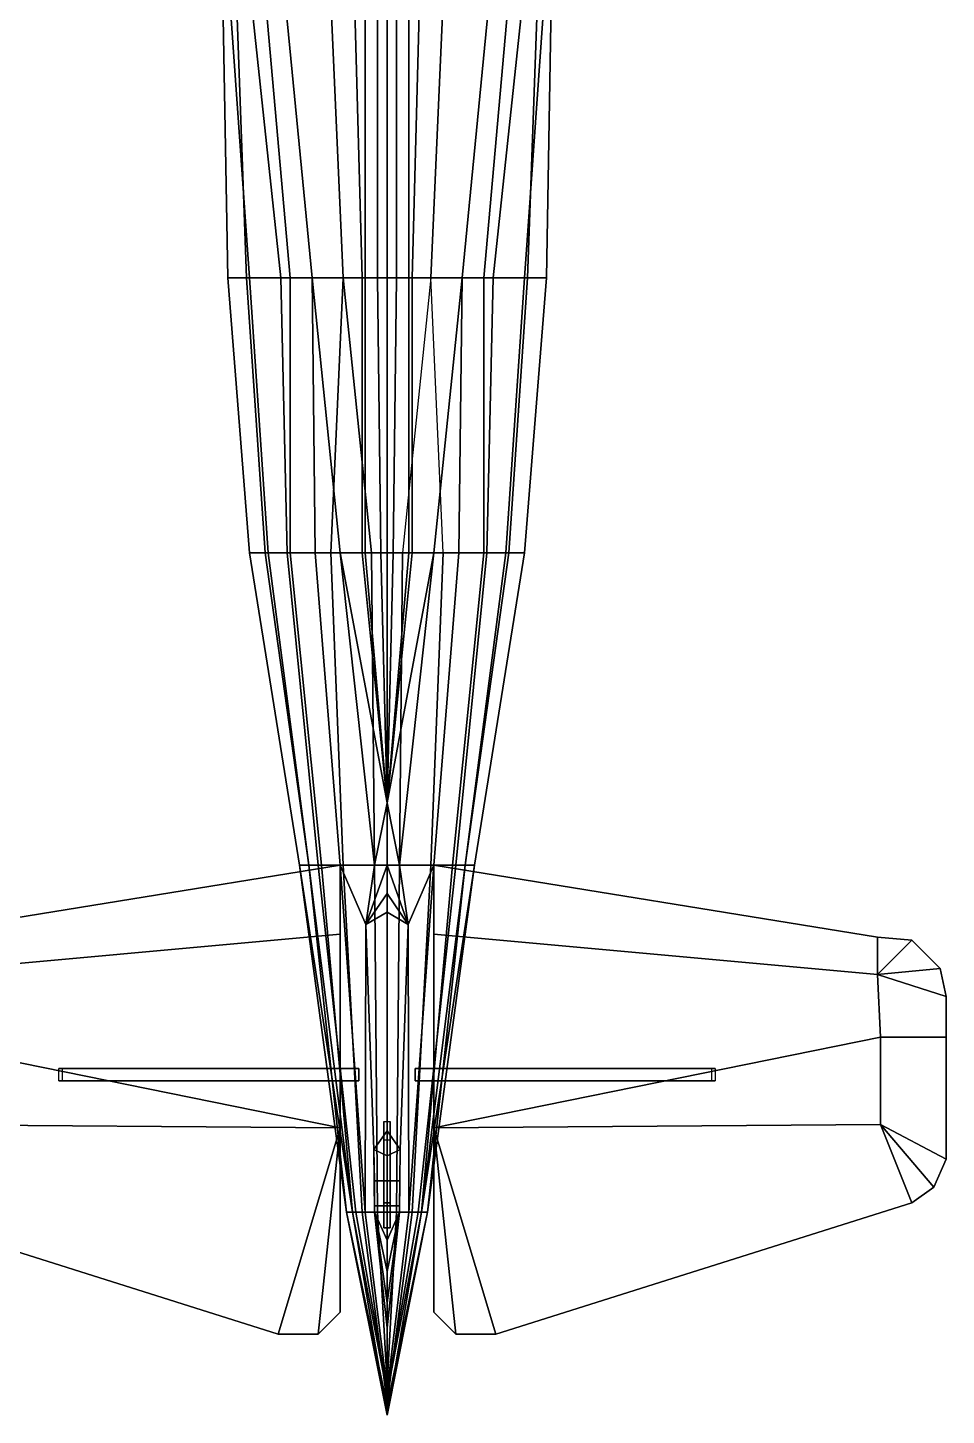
# Model space of a CAD drawing. Header units: millimetres. Extents: x -5.3 to 5.3, y -4.5 to 11.
# Drawn here: x -1.15 to 1.79, y -4.55 to -0.11 of the extents above; entities that cross this region are included whole.
import ezdxf

# ---------------------------------------------------------------- set-up
doc = ezdxf.new("R2010")
doc.units = ezdxf.units.MM
doc.layers.add('addons', color=3, linetype='Continuous')
doc.layers.add('h2', color=6, linetype='Continuous')

msp = doc.modelspace()

# ---------------------------------------------------------------- linework, layer by layer
for points in [[(0.14, -0.91, -0.78), (0, -0.91, -0.8), (0, 0.22, -0.84), (0.19, 0.22, -0.81)], [(0, -0.91, 0.7), (0.03, -0.91, 0.7), (0.03, 0.22, 0.9), (0, 0.22, 0.9)], [(0.03, -0.91, 0.7), (0.07, -0.91, 0.68), (0.07, 0.22, 0.88), (0.03, 0.22, 0.9)], [(0.07, -0.91, 0.68), (0.08, -0.91, 0.66), (0.11, 0.22, 0.85), (0.07, 0.22, 0.88)], [(0.08, -0.91, 0.66), (0.24, -0.91, 0.38), (0.35, 0.22, 0.43), (0.11, 0.22, 0.85)], [(0.31, -0.91, -0.69), (0.14, -0.91, -0.78), (0.19, 0.22, -0.81), (0.41, 0.22, -0.62)], [(0.24, -0.91, 0.38), (0.34, -0.91, 0.33), (0.46, 0.22, 0.29), (0.35, 0.22, 0.43)], [(0.45, -0.91, -0.49), (0.31, -0.91, -0.69), (0.41, 0.22, -0.62), (0.49, 0.22, -0.42)], [(0.34, -0.91, 0.33), (0.44, -0.91, 0.18), (0.52, 0.22, 0.03), (0.46, 0.22, 0.29)], [(0.44, -0.91, 0.18), (0.51, -0.91, -0.06), (0.53, 0.22, -0.05), (0.52, 0.22, 0.03)], [(0.51, -0.91, -0.3), (0.45, -0.91, -0.49), (0.49, 0.22, -0.42), (0.53, 0.22, -0.19)], [(0.51, -0.91, -0.06), (0.51, -0.91, -0.3), (0.53, 0.22, -0.19), (0.53, 0.22, -0.05)], [(0.05, -1.79, -0.73), (0, -1.79, -0.73), (0, -0.91, -0.8), (0.14, -0.91, -0.78)], [(0, -1.79, 0.53), (0.02, -1.79, 0.53), (0.03, -0.91, 0.7), (0, -0.91, 0.7)], [(0.02, -1.79, 0.53), (0.07, -1.79, 0.51), (0.07, -0.91, 0.68), (0.03, -0.91, 0.7)], [(0.07, -1.79, 0.51), (0.08, -1.79, 0.49), (0.08, -0.91, 0.66), (0.07, -0.91, 0.68)], [(0.08, -1.79, 0.49), (0.15, -1.79, 0.37), (0.24, -0.91, 0.38), (0.08, -0.91, 0.66)], [(0.31, -1.79, -0.56), (0.18, -1.79, -0.68), (0.14, -0.91, -0.78), (0.31, -0.91, -0.69)], [(0.15, -1.79, 0.37), (0.23, -1.79, 0.33), (0.24, -0.91, 0.38)], [(0.23, -1.79, 0.33), (0.32, -1.79, 0.24), (0.34, -0.91, 0.33), (0.24, -0.91, 0.38)], [(0.39, -1.79, -0.42), (0.31, -1.79, -0.56), (0.31, -0.91, -0.69), (0.45, -0.91, -0.49)], [(0.32, -1.79, 0.24), (0.38, -1.79, 0.13), (0.44, -0.91, 0.18), (0.34, -0.91, 0.33)], [(0.38, -1.79, 0.13), (0.44, -1.79, -0.06), (0.51, -0.91, -0.06), (0.44, -0.91, 0.18)], [(0.44, -1.79, -0.23), (0.39, -1.79, -0.42), (0.45, -0.91, -0.49), (0.51, -0.91, -0.3)], [(0.44, -1.79, -0.06), (0.44, -1.79, -0.23), (0.51, -0.91, -0.3), (0.51, -0.91, -0.06)], [(0.04, -2.79, -0.62), (0, -2.79, -0.62), (0, -1.79, -0.73), (0.05, -1.79, -0.73)], [(0, -2.59, 0.36), (0, -2.59, 0.36), (0.02, -1.79, 0.53), (0, -1.79, 0.53)], [(0, -2.59, 0.36), (0, -2.59, 0.36), (0.07, -1.79, 0.51), (0.02, -1.79, 0.53)], [(0, -2.59, 0.36), (0, -2.59, 0.36), (0.15, -1.79, 0.37), (0.08, -1.79, 0.49)], [(0, -2.59, 0.36), (0, -2.59, 0.36), (0.08, -1.79, 0.49), (0.07, -1.79, 0.51)], [(0, -2.59, 0.36), (0.04, -2.79, 0.34), (0.15, -1.79, 0.37), (0, -2.59, 0.36)], [(0.14, -2.79, -0.58), (0.04, -2.79, -0.62), (0.05, -1.79, -0.73), (0.18, -1.79, -0.68)], [(0.04, -2.79, 0.34), (0.15, -2.79, 0.29), (0.23, -1.79, 0.33), (0.15, -1.79, 0.37)], [(0.21, -2.79, -0.5), (0.14, -2.79, -0.58), (0.18, -1.79, -0.68), (0.31, -1.79, -0.56)], [(0.15, -2.79, 0.29), (0.22, -2.79, 0.21), (0.32, -1.79, 0.24), (0.23, -1.79, 0.33)], [(0.25, -2.79, -0.4), (0.21, -2.79, -0.5), (0.31, -1.79, -0.56), (0.39, -1.79, -0.42)], [(0.22, -2.79, 0.21), (0.25, -2.79, 0.1), (0.38, -1.79, 0.13), (0.32, -1.79, 0.24)], [(0.28, -2.79, -0.23), (0.25, -2.79, -0.4), (0.39, -1.79, -0.42), (0.44, -1.79, -0.23)], [(0.25, -2.79, 0.1), (0.28, -2.79, -0.09), (0.44, -1.79, -0.06), (0.38, -1.79, 0.13)], [(0.28, -2.79, -0.09), (0.28, -2.79, -0.23), (0.44, -1.79, -0.23), (0.44, -1.79, -0.06)], [(0, -2.79, 0.34), (0.04, -2.79, 0.34), (0, -2.59, 0.36), (0, -2.79, 0.34)], [(0.03, -3.9, -0.5), (0, -3.9, -0.51), (0, -2.79, -0.62), (0.04, -2.79, -0.62)], [(0, -2.88, 0.35), (0.0676, -2.98, 0.36), (0, -2.79, 0.34)], [(0, -2.79, 0.34), (0.0676, -2.98, 0.36), (0.04, -2.79, 0.34)], [(0.08, -3.9, -0.46), (0.03, -3.9, -0.5), (0.04, -2.79, -0.62), (0.14, -2.79, -0.58)], [(0.0676, -2.98, 0.36), (0.0676, -2.98, 0.36), (0.15, -2.79, 0.29), (0.04, -2.79, 0.34)], [(0.07, -3.9, 0.26), (0.07, -3.9, 0.24), (0.15, -2.79, 0.29), (0.0676, -2.98, 0.36)], [(0.07, -3.9, 0.24), (0.1, -3.9, 0.19), (0.22, -2.79, 0.21), (0.15, -2.79, 0.29)], [(0.11, -3.9, -0.39), (0.08, -3.9, -0.46), (0.14, -2.79, -0.58), (0.21, -2.79, -0.5)], [(0.1, -3.9, 0.19), (0.11, -3.9, 0.11), (0.25, -2.79, 0.1), (0.22, -2.79, 0.21)], [(0.13, -3.9, -0.25), (0.11, -3.9, -0.39), (0.21, -2.79, -0.5), (0.25, -2.79, -0.4)], [(0.11, -3.9, 0.11), (0.13, -3.9, -0.08), (0.28, -2.79, -0.23), (0.28, -2.79, -0.09)], [(0.11, -3.9, 0.11), (0.11, -3.9, 0.11), (0.28, -2.79, -0.09), (0.25, -2.79, 0.1)], [(0.13, -3.9, -0.08), (0.13, -3.9, -0.25), (0.25, -2.79, -0.4), (0.28, -2.79, -0.23)], [(1.57, -3.14, 0.2051), (1.57, -3.02, 0.1602), (0.15, -2.79, 0.0967), (0.15, -3.01, 0.1643)], [(1.57, -3.02, 0.1602), (1.57, -3.14, 0.1293), (0.15, -3.01, 0.0395), (0.15, -2.79, 0.0967)], [(0.15, -2.79, 0.0967), (0.15, -4.22, 0.0967), (0.15, -3.63, 0.1643), (0.15, -3.01, 0.1643)], [(0.15, -3.01, 0.0395), (0.15, -3.63, 0.0395), (0.15, -4.22, 0.0967), (0.15, -2.79, 0.0967)], [(0, -2.94, 0.39), (0.0676, -2.98, 0.36), (0, -2.88, 0.35)], [(0, -3.64, 1.41), (0.042, -3.7, 1.41), (0.0676, -2.98, 0.36), (0, -2.94, 0.39)], [(0.04, -3.9, 1.49), (0.07, -3.9, 0.26), (0.0676, -2.98, 0.36), (0.042, -3.7, 1.41)], [(0.15, -3.01, 0.1643), (0.15, -3.63, 0.1643), (1.58, -3.34, 0.2054), (1.57, -3.14, 0.2051)], [(1.57, -3.14, 0.1293), (1.58, -3.34, 0.1299), (0.15, -3.63, 0.0395), (0.15, -3.01, 0.0395)], [(1.57, -3.14, 0.2051), (1.68, -3.03, 0.1651), (1.57, -3.02, 0.1602), (1.57, -3.14, 0.2051)], [(1.68, -3.03, 0.1651), (1.57, -3.14, 0.1293), (1.57, -3.14, 0.1293), (1.57, -3.02, 0.1602)], [(1.77, -3.12, 0.1691), (1.57, -3.14, 0.1293), (1.57, -3.14, 0.1293), (1.68, -3.03, 0.1651)], [(1.57, -3.14, 0.2051), (1.77, -3.12, 0.1691), (1.68, -3.03, 0.1651), (1.57, -3.14, 0.2051)], [(1.57, -3.14, 0.2051), (1.79, -3.21, 0.17), (1.77, -3.12, 0.1691), (1.57, -3.14, 0.2051)], [(1.79, -3.21, 0.17), (1.57, -3.14, 0.1293), (1.57, -3.14, 0.1293), (1.77, -3.12, 0.1691)], [(1.79, -3.34, 0.17), (1.58, -3.34, 0.1299), (1.57, -3.14, 0.1293), (1.79, -3.21, 0.17)], [(1.58, -3.34, 0.2054), (1.79, -3.34, 0.17), (1.79, -3.21, 0.17), (1.57, -3.14, 0.2051)], [(1.58, -3.34, 0.1299), (1.58, -3.62, 0.1299), (0.15, -3.63, 0.0395)], [(0.15, -3.63, 0.1643), (0.15, -3.63, 0.1643), (1.58, -3.62, 0.2054), (1.58, -3.34, 0.2054)], [(1.58, -3.62, 0.2054), (1.79, -3.73, 0.17), (1.79, -3.34, 0.17), (1.58, -3.34, 0.2054)], [(1.79, -3.73, 0.17), (1.58, -3.62, 0.1299), (1.58, -3.34, 0.1299), (1.79, -3.34, 0.17)], [(0, -3.72, 1.48), (0.042, -3.7, 1.41), (0.042, -3.7, 1.41), (0, -3.64, 1.41)], [(0.348, -4.29, 0.1056), (0.15, -3.63, 0.0395), (1.58, -3.62, 0.1299), (1.68, -3.87, 0.1651)], [(0.15, -3.63, 0.1643), (0.348, -4.29, 0.1056), (1.68, -3.87, 0.1651), (1.58, -3.62, 0.2054)], [(0.15, -3.63, 0.1643), (0.22, -4.29, 0.0998), (0.348, -4.29, 0.1056), (0.15, -3.63, 0.1643)], [(0.22, -4.29, 0.0998), (0.15, -3.63, 0.0395), (0.15, -3.63, 0.0395), (0.348, -4.29, 0.1056)], [(0.15, -4.22, 0.0967), (0.15, -3.63, 0.0395), (0.15, -3.63, 0.0395), (0.22, -4.29, 0.0998)], [(0.15, -3.63, 0.1643), (0.15, -4.22, 0.0967), (0.22, -4.29, 0.0998), (0.15, -3.63, 0.1643)], [(1.58, -3.62, 0.2054), (1.75, -3.82, 0.1682), (1.79, -3.73, 0.17), (1.58, -3.62, 0.2054)], [(1.75, -3.82, 0.1682), (1.58, -3.62, 0.1299), (1.58, -3.62, 0.1299), (1.79, -3.73, 0.17)], [(1.58, -3.62, 0.2054), (1.68, -3.87, 0.1651), (1.75, -3.82, 0.1682), (1.58, -3.62, 0.2054)], [(1.68, -3.87, 0.1651), (1.58, -3.62, 0.1299), (1.58, -3.62, 0.1299), (1.75, -3.82, 0.1682)], [(0, -3.8, 1.52), (0.0405, -3.8, 1.47), (0.042, -3.7, 1.41), (0, -3.72, 1.48)], [(0.04, -3.88, 1.49), (0.04, -3.9, 1.49), (0.042, -3.7, 1.41), (0.0405, -3.8, 1.47)], [(0, -3.88, 1.53), (0.04, -3.88, 1.49), (0.0405, -3.8, 1.47), (0, -3.8, 1.52)], [(0, -3.99, 1.53), (0.04, -3.9, 1.49), (0.04, -3.88, 1.49), (0, -3.88, 1.53)], [(0, -4.48, 0.11), (0, -4.52, -0.08), (0.13, -3.9, -0.08), (0.11, -3.9, 0.11)], [(0, -4.51, -0.38), (0, -4.45, -0.43), (0.03, -3.9, -0.5), (0.08, -3.9, -0.46)], [(0, -4.45, -0.43), (0, -4.41, -0.44), (0, -3.9, -0.51), (0.03, -3.9, -0.5)], [(0, -4.55, -0.25), (0, -4.55, -0.31), (0.11, -3.9, -0.39), (0.13, -3.9, -0.25)], [(0, -4.55, -0.31), (0, -4.51, -0.38), (0.08, -3.9, -0.46), (0.11, -3.9, -0.39)], [(0, -4.52, -0.08), (0, -4.55, -0.25), (0.13, -3.9, -0.25), (0.13, -3.9, -0.08)], [(0, -4.47, 0.22), (0, -4.47, 0.19), (0.1, -3.9, 0.19), (0.07, -3.9, 0.24)], [(0, -4.47, 0.19), (0, -4.48, 0.11), (0.11, -3.9, 0.11), (0.1, -3.9, 0.19)], [(0, -4.09, 1.49), (0.04, -3.9, 1.49), (0.04, -3.9, 1.49), (0, -3.99, 1.53)], [(0, -4.19, 1.42), (0.04, -3.9, 1.49), (0.04, -3.9, 1.49), (0, -4.09, 1.49)], [(0, -4.27, 1.29), (0.04, -3.9, 1.49), (0.04, -3.9, 1.49), (0, -4.19, 1.42)], [(0, -4.27, 1.29), (0, -4.47, 0.22), (0.07, -3.9, 0.26), (0.04, -3.9, 1.49)], [(0, -4.47, 0.22), (0, -4.47, 0.22), (0.07, -3.9, 0.24), (0.07, -3.9, 0.26)]]:
    msp.add_3dface(points)
at = {"layer": 'addons'}
for points in [[(-1.04, -3.44, 0.1), (-0.09, -3.44, -0.43), (-0.09, -3.44, -0.44), (-1.05, -3.44, 0.1)], [(-1.05, -3.44, 0.1), (-0.09, -3.44, -0.44), (-0.09, -3.48, -0.44), (-1.05, -3.48, 0.1)], [(-0.09, -3.48, -0.43), (-0.09, -3.44, -0.43), (-1.04, -3.44, 0.1), (-1.04, -3.48, 0.1)], [(0.09, -3.44, -0.43), (0.09, -3.48, -0.43), (1.04, -3.48, 0.1), (1.04, -3.44, 0.1)], [(1.05, -3.48, 0.1), (0.09, -3.48, -0.44), (0.09, -3.44, -0.44), (1.05, -3.44, 0.1)], [(1.05, -3.44, 0.1), (0.09, -3.44, -0.44), (0.09, -3.44, -0.43), (1.04, -3.44, 0.1)], [(-1.05, -3.48, 0.1), (-0.09, -3.48, -0.44), (-0.09, -3.48, -0.43), (-1.04, -3.48, 0.1)], [(1.04, -3.48, 0.1), (0.09, -3.48, -0.43), (0.09, -3.48, -0.44), (1.05, -3.48, 0.1)], [(-0.01, -3.87, -0.84), (-0.01, -3.95, -0.82), (-0.01, -3.67, -0.48), (-0.01, -3.61, -0.49)], [(0.01, -3.61, -0.49), (0.01, -3.87, -0.84), (-0.01, -3.87, -0.84), (-0.01, -3.61, -0.49)], [(0.01, -3.67, -0.48), (0.01, -3.95, -0.82), (0.01, -3.87, -0.84), (0.01, -3.61, -0.49)], [(-0.01, -3.67, -0.48), (-0.01, -3.95, -0.82), (0.01, -3.95, -0.82), (0.01, -3.67, -0.48)], [(0.01, -3.87, -0.84), (0.01, -3.95, -0.82), (-0.01, -3.95, -0.82), (-0.01, -3.87, -0.84)]]:
    msp.add_3dface(points, dxfattribs=at)
at = {"layer": 'h2'}
for points in [[(-0.51, -0.91, -0.06), (-0.51, -0.91, -0.3), (-0.53, 0.22, -0.19), (-0.53, 0.22, -0.05)], [(-0.44, -0.91, 0.18), (-0.51, -0.91, -0.06), (-0.53, 0.22, -0.05), (-0.52, 0.22, 0.03)], [(-0.51, -0.91, -0.3), (-0.45, -0.91, -0.49), (-0.49, 0.22, -0.42), (-0.53, 0.22, -0.19)], [(-0.34, -0.91, 0.33), (-0.44, -0.91, 0.18), (-0.52, 0.22, 0.03), (-0.46, 0.22, 0.29)], [(-0.45, -0.91, -0.49), (-0.31, -0.91, -0.69), (-0.41, 0.22, -0.62), (-0.49, 0.22, -0.42)], [(-0.24, -0.91, 0.38), (-0.34, -0.91, 0.33), (-0.46, 0.22, 0.29), (-0.35, 0.22, 0.43)], [(-0.31, -0.91, -0.69), (-0.14, -0.91, -0.78), (-0.19, 0.22, -0.81), (-0.41, 0.22, -0.62)], [(-0.08, -0.91, 0.66), (-0.24, -0.91, 0.38), (-0.35, 0.22, 0.43), (-0.11, 0.22, 0.85)], [(-0.14, -0.91, -0.78), (0, -0.91, -0.8), (0, 0.22, -0.84), (-0.19, 0.22, -0.81)], [(-0.07, -0.91, 0.68), (-0.08, -0.91, 0.66), (-0.11, 0.22, 0.85), (-0.07, 0.22, 0.88)], [(-0.03, -0.91, 0.7), (-0.07, -0.91, 0.68), (-0.07, 0.22, 0.88), (-0.03, 0.22, 0.9)], [(0, -0.91, 0.7), (-0.03, -0.91, 0.7), (-0.03, 0.22, 0.9), (0, 0.22, 0.9)], [(-0.38, -1.79, 0.13), (-0.44, -1.79, -0.06), (-0.51, -0.91, -0.06), (-0.44, -0.91, 0.18)], [(-0.44, -1.79, -0.23), (-0.39, -1.79, -0.42), (-0.45, -0.91, -0.49), (-0.51, -0.91, -0.3)], [(-0.44, -1.79, -0.06), (-0.44, -1.79, -0.23), (-0.51, -0.91, -0.3), (-0.51, -0.91, -0.06)], [(-0.39, -1.79, -0.42), (-0.31, -1.79, -0.56), (-0.31, -0.91, -0.69), (-0.45, -0.91, -0.49)], [(-0.32, -1.79, 0.24), (-0.38, -1.79, 0.13), (-0.44, -0.91, 0.18), (-0.34, -0.91, 0.33)], [(-0.23, -1.79, 0.33), (-0.32, -1.79, 0.24), (-0.34, -0.91, 0.33), (-0.24, -0.91, 0.38)], [(-0.31, -1.79, -0.56), (-0.18, -1.79, -0.68), (-0.14, -0.91, -0.78), (-0.31, -0.91, -0.69)], [(-0.08, -1.79, 0.49), (-0.15, -1.79, 0.37), (-0.24, -0.91, 0.38), (-0.08, -0.91, 0.66)], [(-0.15, -1.79, 0.37), (-0.23, -1.79, 0.33), (-0.24, -0.91, 0.38)], [(-0.18, -1.79, -0.68), (-0.05, -1.79, -0.73), (-0.14, -0.91, -0.78)], [(-0.05, -1.79, -0.73), (0, -1.79, -0.73), (0, -0.91, -0.8), (-0.14, -0.91, -0.78)], [(-0.07, -1.79, 0.51), (-0.08, -1.79, 0.49), (-0.08, -0.91, 0.66), (-0.07, -0.91, 0.68)], [(-0.02, -1.79, 0.53), (-0.07, -1.79, 0.51), (-0.07, -0.91, 0.68), (-0.03, -0.91, 0.7)], [(0, -1.79, 0.53), (-0.02, -1.79, 0.53), (-0.03, -0.91, 0.7), (0, -0.91, 0.7)], [(-0.25, -2.79, 0.1), (-0.28, -2.79, -0.09), (-0.44, -1.79, -0.06), (-0.38, -1.79, 0.13)], [(-0.28, -2.79, -0.23), (-0.25, -2.79, -0.4), (-0.39, -1.79, -0.42), (-0.44, -1.79, -0.23)], [(-0.28, -2.79, -0.09), (-0.28, -2.79, -0.23), (-0.44, -1.79, -0.23), (-0.44, -1.79, -0.06)], [(-0.25, -2.79, -0.4), (-0.21, -2.79, -0.5), (-0.31, -1.79, -0.56), (-0.39, -1.79, -0.42)], [(-0.22, -2.79, 0.21), (-0.25, -2.79, 0.1), (-0.38, -1.79, 0.13), (-0.32, -1.79, 0.24)], [(-0.15, -2.79, 0.29), (-0.22, -2.79, 0.21), (-0.32, -1.79, 0.24), (-0.23, -1.79, 0.33)], [(-0.21, -2.79, -0.5), (-0.14, -2.79, -0.58), (-0.18, -1.79, -0.68), (-0.31, -1.79, -0.56)], [(-0.04, -2.79, 0.34), (-0.15, -2.79, 0.29), (-0.23, -1.79, 0.33), (-0.15, -1.79, 0.37)], [(-0.14, -2.79, -0.58), (-0.04, -2.79, -0.62), (-0.05, -1.79, -0.73), (-0.18, -1.79, -0.68)], [(0, -2.59, 0.36), (0, -2.59, 0.36), (-0.15, -1.79, 0.37), (-0.08, -1.79, 0.49)], [(0, -2.59, 0.36), (-0.04, -2.79, 0.34), (-0.15, -1.79, 0.37), (0, -2.59, 0.36)], [(0, -2.59, 0.36), (0, -2.59, 0.36), (-0.08, -1.79, 0.49), (-0.07, -1.79, 0.51)], [(0, -2.59, 0.36), (0, -2.59, 0.36), (-0.07, -1.79, 0.51), (-0.02, -1.79, 0.53)], [(-0.04, -2.79, -0.62), (0, -2.79, -0.62), (0, -1.79, -0.73), (-0.05, -1.79, -0.73)], [(0, -2.59, 0.36), (0, -2.59, 0.36), (-0.02, -1.79, 0.53), (0, -1.79, 0.53)], [(0, -2.79, 0.34), (-0.04, -2.79, 0.34), (0, -2.59, 0.36), (0, -2.79, 0.34)], [(-1.57, -3.02, 0.1602), (-1.57, -3.14, 0.1293), (-0.15, -3.01, 0.0395), (-0.15, -2.79, 0.0967)], [(-1.57, -3.14, 0.2051), (-1.57, -3.02, 0.1602), (-0.15, -2.79, 0.0967), (-0.15, -3.01, 0.1643)], [(-0.11, -3.9, 0.11), (-0.11, -3.9, 0.11), (-0.28, -2.79, -0.09), (-0.25, -2.79, 0.1)], [(-0.11, -3.9, 0.11), (-0.13, -3.9, -0.08), (-0.28, -2.79, -0.23), (-0.28, -2.79, -0.09)], [(-0.13, -3.9, -0.08), (-0.13, -3.9, -0.25), (-0.25, -2.79, -0.4), (-0.28, -2.79, -0.23)], [(-0.13, -3.9, -0.25), (-0.11, -3.9, -0.39), (-0.21, -2.79, -0.5), (-0.25, -2.79, -0.4)], [(-0.1, -3.9, 0.19), (-0.11, -3.9, 0.11), (-0.25, -2.79, 0.1), (-0.22, -2.79, 0.21)], [(-0.07, -3.9, 0.24), (-0.1, -3.9, 0.19), (-0.22, -2.79, 0.21), (-0.15, -2.79, 0.29)], [(-0.11, -3.9, -0.39), (-0.08, -3.9, -0.46), (-0.14, -2.79, -0.58), (-0.21, -2.79, -0.5)], [(-0.07, -3.9, 0.26), (-0.07, -3.9, 0.24), (-0.15, -2.79, 0.29), (-0.0676, -2.98, 0.36)], [(-0.0676, -2.98, 0.36), (-0.0676, -2.98, 0.36), (-0.15, -2.79, 0.29), (-0.04, -2.79, 0.34)], [(-0.15, -3.01, 0.0395), (-0.15, -3.63, 0.0395), (-0.15, -4.22, 0.0967), (-0.15, -2.79, 0.0967)], [(-0.15, -2.79, 0.0967), (-0.15, -4.22, 0.0967), (-0.15, -3.63, 0.1643), (-0.15, -3.01, 0.1643)], [(-0.08, -3.9, -0.46), (-0.03, -3.9, -0.5), (-0.04, -2.79, -0.62), (-0.14, -2.79, -0.58)], [(0, -2.79, 0.34), (-0.0676, -2.98, 0.36), (-0.04, -2.79, 0.34)], [(0, -2.88, 0.35), (-0.0676, -2.98, 0.36), (0, -2.79, 0.34)], [(-0.03, -3.9, -0.5), (0, -3.9, -0.51), (0, -2.79, -0.62), (-0.04, -2.79, -0.62)], [(0, -2.94, 0.39), (-0.0676, -2.98, 0.36), (0, -2.88, 0.35)], [(0, -3.64, 1.41), (-0.042, -3.7, 1.41), (-0.0676, -2.98, 0.36), (0, -2.94, 0.39)], [(-1.57, -3.14, 0.1293), (-1.58, -3.34, 0.1299), (-0.15, -3.63, 0.0395), (-0.15, -3.01, 0.0395)], [(-0.15, -3.01, 0.1643), (-0.15, -3.63, 0.1643), (-1.58, -3.34, 0.2054), (-1.57, -3.14, 0.2051)], [(-0.04, -3.9, 1.49), (-0.07, -3.9, 0.26), (-0.0676, -2.98, 0.36), (-0.042, -3.7, 1.41)], [(-0.15, -3.63, 0.1643), (-0.15, -3.63, 0.1643), (-1.58, -3.62, 0.2054), (-1.58, -3.34, 0.2054)], [(-1.58, -3.34, 0.1299), (-1.58, -3.62, 0.1299), (-0.15, -3.63, 0.0395)], [(-0.15, -3.63, 0.1643), (-0.348, -4.29, 0.1056), (-1.68, -3.87, 0.1651), (-1.58, -3.62, 0.2054)], [(-0.348, -4.29, 0.1056), (-0.15, -3.63, 0.0395), (-1.58, -3.62, 0.1299), (-1.68, -3.87, 0.1651)], [(-0.22, -4.29, 0.0998), (-0.15, -3.63, 0.0395), (-0.15, -3.63, 0.0395), (-0.348, -4.29, 0.1056)], [(-0.15, -3.63, 0.1643), (-0.22, -4.29, 0.0998), (-0.348, -4.29, 0.1056), (-0.15, -3.63, 0.1643)], [(-0.15, -3.63, 0.1643), (-0.15, -4.22, 0.0967), (-0.22, -4.29, 0.0998), (-0.15, -3.63, 0.1643)], [(-0.15, -4.22, 0.0967), (-0.15, -3.63, 0.0395), (-0.15, -3.63, 0.0395), (-0.22, -4.29, 0.0998)], [(0, -3.72, 1.48), (-0.042, -3.7, 1.41), (-0.042, -3.7, 1.41), (0, -3.64, 1.41)], [(-0.04, -3.88, 1.49), (-0.04, -3.9, 1.49), (-0.042, -3.7, 1.41), (-0.0405, -3.8, 1.47)], [(0, -3.8, 1.52), (-0.0405, -3.8, 1.47), (-0.042, -3.7, 1.41), (0, -3.72, 1.48)], [(0, -3.88, 1.53), (-0.04, -3.88, 1.49), (-0.0405, -3.8, 1.47), (0, -3.8, 1.52)], [(0, -4.48, 0.11), (0, -4.52, -0.08), (-0.13, -3.9, -0.08), (-0.11, -3.9, 0.11)], [(0, -4.52, -0.08), (0, -4.55, -0.25), (-0.13, -3.9, -0.25), (-0.13, -3.9, -0.08)], [(0, -4.55, -0.25), (0, -4.55, -0.31), (-0.11, -3.9, -0.39), (-0.13, -3.9, -0.25)], [(0, -4.55, -0.31), (0, -4.51, -0.38), (-0.08, -3.9, -0.46), (-0.11, -3.9, -0.39)], [(0, -4.47, 0.19), (0, -4.48, 0.11), (-0.11, -3.9, 0.11), (-0.1, -3.9, 0.19)], [(0, -4.47, 0.22), (0, -4.47, 0.19), (-0.1, -3.9, 0.19), (-0.07, -3.9, 0.24)], [(0, -4.51, -0.38), (0, -4.45, -0.43), (-0.03, -3.9, -0.5), (-0.08, -3.9, -0.46)], [(0, -4.27, 1.29), (0, -4.47, 0.22), (-0.07, -3.9, 0.26), (-0.04, -3.9, 1.49)], [(0, -4.47, 0.22), (0, -4.47, 0.22), (-0.07, -3.9, 0.24), (-0.07, -3.9, 0.26)], [(0, -3.99, 1.53), (-0.04, -3.9, 1.49), (-0.04, -3.88, 1.49), (0, -3.88, 1.53)], [(0, -4.27, 1.29), (-0.04, -3.9, 1.49), (-0.04, -3.9, 1.49), (0, -4.19, 1.42)], [(0, -4.19, 1.42), (-0.04, -3.9, 1.49), (-0.04, -3.9, 1.49), (0, -4.09, 1.49)], [(0, -4.09, 1.49), (-0.04, -3.9, 1.49), (-0.04, -3.9, 1.49), (0, -3.99, 1.53)], [(0, -4.45, -0.43), (0, -4.41, -0.44), (0, -3.9, -0.51), (-0.03, -3.9, -0.5)]]:
    msp.add_3dface(points, dxfattribs=at)

doc.saveas('drawing.dxf')
